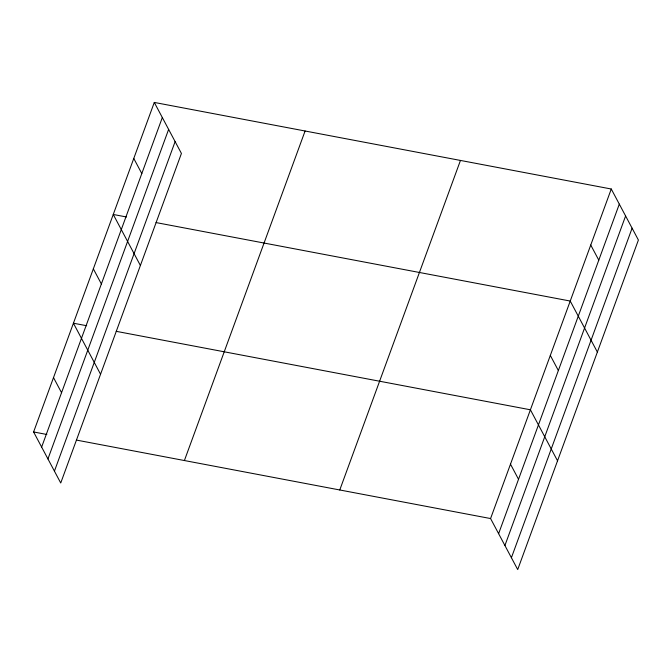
<?xml version="1.0" encoding="UTF-8"?>
<svg xmlns="http://www.w3.org/2000/svg" width="672" height="672" viewBox="0 0 672 672"><rect width="100%" height="100%" fill="white"/><g stroke="black" fill="none" stroke-linecap="round" stroke-linejoin="round"><path stroke-width="1.01" d="M154.291 102.43L181.423 153.451L60.732 482.992L33.6 431.962L154.291 102.43L611.268 189.008L638.4 240.038L517.709 569.57L490.577 518.549L611.268 189.008M41.639 447.082L162.322 117.541M47.939 458.934L168.63 129.394M54.432 471.139L175.123 141.599M184.405 460.538L305.096 130.998M339.772 489.972L460.463 160.432M498.616 533.66L619.307 204.12M504.916 545.513L625.607 215.972M511.409 557.718L632.1 228.186M126.504 216.98L113.257 214.469L140.389 265.499M156.047 222.575L570.234 301.048L597.366 352.078M86.671 325.727L73.424 323.215L100.556 374.245M116.222 331.33L530.41 409.794L557.542 460.824M33.6 431.962L46.847 434.473M76.398 440.076L490.577 518.549M590.747 245.028L598.786 260.14M550.318 355.421L558.356 370.532M510.493 464.167L518.524 479.287M133.77 158.449L141.809 173.561M93.341 268.842L101.38 283.954M53.516 377.588L61.547 392.7"/></g></svg>
